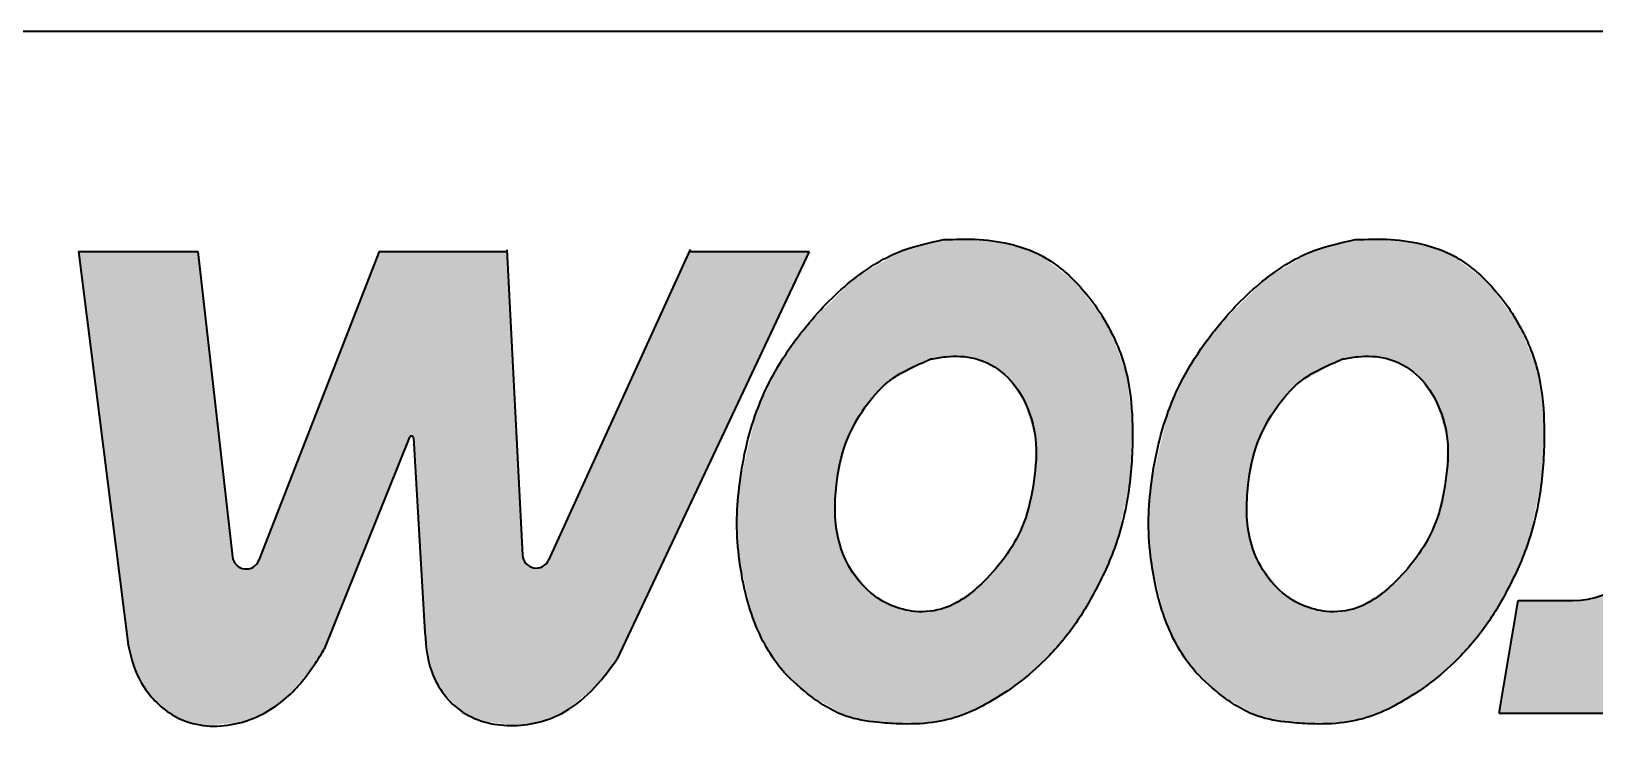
# Model space of a CAD drawing. Extents: x 23 to 417, y 3 to 294.
# Drawn here: x 297.58 to 316.98, y 41.59 to 50.24 of the extents above; entities that cross this region are included whole.
import ezdxf

# ---------------------------------------------------------------- set-up
doc = ezdxf.new("R2010")
doc.units = 0
doc.layers.get('0').update_dxf_attribs({"lineweight": 13})
doc.layers.add('6', color=7, linetype='Continuous', lineweight=13)

# ---------------------------------------------------------------- blocks, each defined once
blk = doc.blocks.new('BLOCK3386')
at = {"color": 6, "lineweight": 5}
for points in [[(317.748, 41.853), (317.723, 43.953), (318.323, 47.523), (317.742, 44.043)], [(317.748, 41.853), (318.323, 47.523), (318.205, 42.132)], [(318.323, 47.523), (318.277, 42.196), (318.205, 42.132)], [(319.674, 47.523), (318.673, 42.659), (318.323, 47.523), (318.277, 42.196)], [(318.984, 43.395), (318.912, 43.148), (319.674, 47.523), (318.673, 42.659)], [(317.748, 41.853), (317.661, 43.781), (317.723, 43.953), (317.696, 43.866)], [(317.748, 41.853), (317.571, 43.622), (317.661, 43.781), (317.62, 43.7)], [(317.454, 43.481), (317.443, 41.774), (317.387, 43.419)], [(317.454, 43.481), (317.45, 41.775), (317.443, 41.774), (317.446, 41.774)], [(317.454, 43.481), (317.457, 41.775), (317.45, 41.775), (317.454, 41.775)], [(317.516, 43.549), (317.457, 41.775), (317.454, 43.481)], [(317.516, 43.549), (317.464, 41.775), (317.457, 41.775), (317.461, 41.775)], [(317.516, 43.549), (317.471, 41.776), (317.464, 41.775), (317.468, 41.776)], [(317.516, 43.549), (317.478, 41.777), (317.471, 41.776), (317.475, 41.777)], [(317.516, 43.549), (317.485, 41.778), (317.478, 41.777), (317.482, 41.778)], [(317.516, 43.549), (317.492, 41.78), (317.485, 41.778), (317.489, 41.779)], [(317.516, 43.549), (317.499, 41.781), (317.492, 41.78), (317.496, 41.78)], [(317.748, 41.853), (317.499, 41.781), (317.571, 43.622), (317.516, 43.549)], [(317.443, 41.774), (317.072, 43.236), (317.238, 43.314), (317.157, 43.271)], [(317.443, 41.774), (317.238, 43.314), (317.387, 43.419), (317.315, 43.363)], [(317.443, 41.774), (315.798, 41.774), (316.713, 43.172), (316.035, 43.172)], [(317.443, 41.774), (316.713, 43.172), (316.895, 43.188), (316.805, 43.176)], [(317.443, 41.774), (316.895, 43.188), (317.072, 43.236), (316.985, 43.208)]]:
    blk.add_solid(points, dxfattribs=at)
blk = doc.blocks.new('BLOCK3387')
at = {"color": 6, "lineweight": 5}
for points in [[(313.319, 45.881), (313.499, 47.515), (313.855, 46.169), (314.011, 47.651)], [(313.855, 46.169), (314.011, 47.651), (314.04, 46.197), (314.453, 47.652)], [(314.04, 46.197), (314.453, 47.652), (314.405, 46.176)], [(314.598, 46.099), (314.405, 46.176), (314.878, 47.585), (314.453, 47.652)], [(314.598, 46.099), (314.878, 47.585), (314.768, 45.978)], [(315.01, 45.654), (314.768, 45.978), (315.186, 47.474), (314.878, 47.585)], [(313.041, 45.574), (312.932, 47.189), (313.319, 45.881), (313.499, 47.515)], [(315.01, 45.654), (315.186, 47.474), (315.153, 45.178)], [(315.272, 42.436), (315.153, 45.178), (315.648, 47.128), (315.186, 47.474)], [(311.998, 42.322), (312.313, 46.581), (312.324, 42.015), (312.902, 47.166)], [(312.324, 42.015), (312.902, 47.166), (312.683, 44.607), (312.8, 45.129)], [(313.041, 45.574), (312.8, 45.129), (312.932, 47.189), (312.902, 47.166)], [(315.648, 47.128), (315.637, 42.866), (315.272, 42.436)], [(316.043, 46.595), (315.918, 43.338), (315.648, 47.128), (315.637, 42.866)], [(311.792, 42.628), (311.979, 46.114), (311.998, 42.322), (312.313, 46.581)], [(316.276, 46.02), (316.172, 43.932), (316.043, 46.595), (315.918, 43.338)], [(311.642, 42.967), (311.691, 45.517), (311.792, 42.628), (311.979, 46.114)], [(316.354, 45.4), (316.327, 44.681), (316.276, 46.02), (316.172, 43.932)], [(311.479, 43.667), (311.484, 44.645), (311.642, 42.967), (311.691, 45.517)], [(315.272, 42.436), (315.009, 44.141), (315.153, 45.178), (315.132, 44.656)], [(311.446, 44.134), (311.475, 44.574), (311.479, 43.667), (311.484, 44.645)], [(312.324, 42.015), (312.683, 44.607), (312.666, 44.253)], [(312.8, 41.737), (312.324, 42.015), (312.714, 43.904), (312.666, 44.253)], [(314.572, 41.906), (314.775, 43.713), (314.942, 42.148), (314.976, 44.061)], [(315.272, 42.436), (314.942, 42.148), (315.009, 44.141), (314.976, 44.061)], [(312.8, 41.737), (312.714, 43.904), (313.185, 41.659), (312.817, 43.636)], [(314.417, 43.321), (314.507, 43.405), (314.572, 41.906), (314.775, 43.713)], [(312.817, 43.636), (313.107, 43.268), (313.185, 41.659), (313.321, 43.13)], [(313.876, 41.657), (314.029, 43.08), (314.242, 41.748), (314.417, 43.321)], [(314.242, 41.748), (314.417, 43.321), (314.572, 41.906)], [(313.185, 41.659), (313.321, 43.13), (313.455, 41.641), (313.653, 43.036)], [(313.653, 43.036), (313.844, 43.038), (313.876, 41.657), (314.029, 43.08)], [(313.455, 41.641), (313.653, 43.036), (313.876, 41.657)]]:
    blk.add_solid(points, dxfattribs=at)
blk = doc.blocks.new('BLOCK3388')
at = {"color": 6, "lineweight": 5}
for points in [[(308.39, 47.515), (308.745, 46.169), (308.901, 47.651), (308.93, 46.197)], [(309.343, 47.652), (308.901, 47.651), (309.295, 46.176), (308.93, 46.197)], [(309.343, 47.652), (309.295, 46.176), (309.768, 47.585), (309.488, 46.099)], [(309.488, 46.099), (309.658, 45.978), (309.768, 47.585), (309.901, 45.654)], [(309.768, 47.585), (309.901, 45.654), (310.076, 47.474), (310.043, 45.178)], [(307.792, 47.166), (307.931, 45.574), (307.822, 47.189), (308.39, 47.515)], [(307.931, 45.574), (308.209, 45.881), (308.39, 47.515), (308.745, 46.169)], [(310.076, 47.474), (310.043, 45.178), (310.162, 42.436), (310.022, 44.656)], [(310.076, 47.474), (310.162, 42.436), (310.538, 47.128)], [(307.214, 42.015), (307.573, 44.607), (307.203, 46.581), (307.792, 47.166)], [(307.573, 44.607), (307.69, 45.129), (307.792, 47.166), (307.931, 45.574)], [(310.162, 42.436), (310.527, 42.866), (310.538, 47.128), (310.808, 43.338)], [(310.538, 47.128), (310.808, 43.338), (310.933, 46.595), (311.062, 43.932)], [(306.869, 46.114), (306.888, 42.322), (307.203, 46.581)], [(307.214, 42.015), (307.203, 46.581), (306.888, 42.322)], [(310.933, 46.595), (311.062, 43.932), (311.166, 46.02), (311.218, 44.681)], [(306.581, 45.517), (306.682, 42.628), (306.869, 46.114), (306.888, 42.322)], [(311.166, 46.02), (311.218, 44.681), (311.244, 45.4)], [(306.374, 44.644), (306.532, 42.967), (306.581, 45.517), (306.682, 42.628)], [(306.365, 44.574), (306.369, 43.667), (306.374, 44.644), (306.532, 42.967)], [(310.162, 42.436), (310.022, 44.656), (309.899, 44.141)], [(306.369, 43.667), (306.365, 44.574), (306.336, 44.134)], [(307.214, 42.015), (307.691, 41.737), (307.573, 44.607), (307.556, 44.253)], [(307.556, 44.253), (307.691, 41.737), (307.604, 43.904)], [(309.665, 43.713), (309.832, 42.148), (309.866, 44.061), (310.162, 42.436)], [(309.866, 44.061), (310.162, 42.436), (309.899, 44.141)], [(307.707, 43.636), (307.604, 43.904), (308.075, 41.659), (307.691, 41.737)], [(309.397, 43.405), (309.463, 41.906), (309.665, 43.713), (309.832, 42.148)], [(307.707, 43.636), (308.075, 41.659), (307.997, 43.268)], [(308.919, 43.08), (309.132, 41.748), (309.308, 43.321), (309.463, 41.906)], [(309.308, 43.321), (309.463, 41.906), (309.397, 43.405)], [(307.997, 43.268), (308.075, 41.659), (308.211, 43.13), (308.345, 41.641)], [(308.211, 43.13), (308.345, 41.641), (308.543, 43.036), (308.766, 41.657)], [(308.734, 43.038), (308.766, 41.657), (308.919, 43.08), (309.132, 41.748)], [(308.543, 43.036), (308.766, 41.657), (308.734, 43.038)]]:
    blk.add_solid(points, dxfattribs=at)
blk = doc.blocks.new('BLOCK3389')
at = {"color": 6, "lineweight": 5}
for points in [[(299.647, 47.506), (298.164, 47.506), (298.854, 42.35), (298.783, 42.62)], [(299.647, 47.506), (298.854, 42.35), (299.262, 41.798), (299.067, 41.978)], [(299.647, 47.506), (299.262, 41.798), (299.735, 41.618), (299.504, 41.669)], [(299.647, 47.506), (299.735, 41.618), (300.077, 43.713)], [(301.898, 47.506), (300.404, 43.671), (300.744, 41.963), (300.452, 41.763)], [(301.898, 47.506), (300.744, 41.963), (301.216, 42.568), (301.106, 42.394)], [(301.898, 47.506), (301.216, 42.568), (302.277, 45.202), (302.275, 45.198)], [(303.481, 47.506), (301.898, 47.506), (302.279, 45.205), (302.277, 45.202)], [(303.481, 47.506), (302.279, 45.205), (302.285, 45.211), (302.282, 45.208)], [(303.481, 47.506), (302.285, 45.211), (302.293, 45.213), (302.289, 45.212)], [(303.481, 47.506), (302.293, 45.213), (302.301, 45.213), (302.297, 45.214)], [(303.481, 47.506), (302.301, 45.213), (302.309, 45.211), (302.305, 45.212)], [(303.481, 47.506), (302.309, 45.211), (302.315, 45.206), (302.312, 45.208)], [(303.481, 47.506), (302.315, 45.206), (302.32, 45.199), (302.318, 45.202)], [(303.481, 47.506), (302.32, 45.199), (302.322, 45.191), (302.321, 45.195)], [(303.481, 47.506), (302.322, 45.191), (302.46, 42.846), (302.322, 45.189)], [(303.481, 47.506), (302.46, 42.846), (302.664, 42.059), (302.549, 42.285)], [(303.481, 47.506), (302.664, 42.059), (302.933, 41.787)], [(302.933, 41.787), (303.14, 41.684), (303.481, 47.506), (303.571, 41.619)], [(303.481, 47.506), (303.571, 41.619), (303.676, 43.744), (303.676, 43.736)], [(305.744, 47.506), (304, 43.674), (304.572, 42.095), (304.198, 41.79)], [(305.744, 47.506), (304.572, 42.095), (307.233, 47.506), (304.85, 42.446)], [(300.188, 41.659), (300.082, 43.686), (299.735, 41.618), (300.077, 43.713)], [(300.188, 41.659), (300.106, 43.635), (300.082, 43.686), (300.092, 43.659)], [(300.452, 41.763), (300.404, 43.671), (300.375, 43.623), (300.391, 43.645)], [(303.858, 41.656), (303.676, 43.736), (303.571, 41.619)], [(303.858, 41.656), (303.688, 43.681), (303.676, 43.736), (303.68, 43.708)], [(303.858, 41.656), (303.718, 43.633), (303.688, 43.681), (303.701, 43.656)], [(304.198, 41.79), (304, 43.674), (303.969, 43.628), (303.986, 43.65)], [(300.188, 41.659), (300.146, 43.595), (300.106, 43.635), (300.124, 43.613)], [(300.188, 41.659), (300.196, 43.57), (300.146, 43.595), (300.17, 43.58)], [(300.452, 41.763), (300.223, 43.564), (300.188, 41.659), (300.196, 43.57)], [(300.452, 41.763), (300.28, 43.566), (300.223, 43.564), (300.252, 43.563)], [(300.452, 41.763), (300.332, 43.586), (300.28, 43.566), (300.307, 43.574)], [(300.452, 41.763), (300.375, 43.623), (300.332, 43.586), (300.355, 43.603)], [(303.858, 41.656), (303.761, 43.597), (303.718, 43.633), (303.738, 43.613)], [(303.858, 41.656), (303.814, 43.578), (303.761, 43.597), (303.787, 43.585)], [(303.858, 41.656), (303.87, 43.576), (303.814, 43.578), (303.842, 43.575)], [(304.198, 41.79), (303.87, 43.576), (303.858, 41.656)], [(304.198, 41.79), (303.924, 43.594), (303.87, 43.576), (303.898, 43.583)], [(304.198, 41.79), (303.969, 43.628), (303.924, 43.594), (303.948, 43.609)]]:
    blk.add_solid(points, dxfattribs=at)
blk = doc.blocks.new('BLOCK3419')
at = {"color": 6, "lineweight": 5}
for points in [[(317.748, 41.853), (318.205, 42.132), (317.742, 44.043), (318.323, 47.523)], [(318.205, 42.132), (318.277, 42.196), (318.323, 47.523), (318.673, 42.659)], [(318.323, 47.523), (318.673, 42.659), (319.674, 47.523), (318.912, 43.148)], [(319.674, 47.523), (318.912, 43.148), (318.984, 43.395)], [(317.748, 41.853), (317.696, 43.866), (317.62, 43.7), (317.661, 43.781)], [(317.748, 41.853), (317.742, 44.043), (317.696, 43.866), (317.723, 43.953)], [(317.748, 41.853), (317.62, 43.7), (317.516, 43.549), (317.571, 43.622)], [(317.454, 43.481), (317.387, 43.419), (317.446, 41.774), (317.443, 41.774)], [(317.454, 43.481), (317.446, 41.774), (317.454, 41.775), (317.45, 41.775)], [(317.516, 43.549), (317.454, 43.481), (317.461, 41.775), (317.457, 41.775)], [(317.454, 43.481), (317.454, 41.775), (317.457, 41.775)], [(317.516, 43.549), (317.461, 41.775), (317.468, 41.776), (317.464, 41.775)], [(317.516, 43.549), (317.468, 41.776), (317.475, 41.777), (317.471, 41.776)], [(317.516, 43.549), (317.475, 41.777), (317.482, 41.778), (317.478, 41.777)], [(317.516, 43.549), (317.482, 41.778), (317.489, 41.779), (317.485, 41.778)], [(317.516, 43.549), (317.489, 41.779), (317.496, 41.78), (317.492, 41.78)], [(317.516, 43.549), (317.496, 41.78), (317.499, 41.781)], [(317.748, 41.853), (317.516, 43.549), (317.499, 41.781)], [(317.443, 41.774), (317.238, 43.314), (317.072, 43.236), (317.157, 43.271)], [(317.443, 41.774), (317.387, 43.419), (317.238, 43.314), (317.315, 43.363)], [(317.443, 41.774), (316.713, 43.172), (315.798, 41.774), (316.035, 43.172)], [(317.443, 41.774), (316.895, 43.188), (316.713, 43.172), (316.805, 43.176)], [(317.443, 41.774), (317.072, 43.236), (316.895, 43.188), (316.985, 43.208)]]:
    blk.add_solid(points, dxfattribs=at)
blk = doc.blocks.new('BLOCK3420')
at = {"color": 6, "lineweight": 5}
for points in [[(313.319, 45.881), (313.499, 47.515), (313.855, 46.169), (314.011, 47.651)], [(313.855, 46.169), (314.011, 47.651), (314.04, 46.197), (314.453, 47.652)], [(314.04, 46.197), (314.453, 47.652), (314.405, 46.176)], [(314.598, 46.099), (314.405, 46.176), (314.878, 47.585), (314.453, 47.652)], [(314.598, 46.099), (314.878, 47.585), (314.768, 45.978)], [(315.01, 45.654), (314.768, 45.978), (315.186, 47.474), (314.878, 47.585)], [(313.041, 45.574), (312.932, 47.189), (313.319, 45.881), (313.499, 47.515)], [(315.01, 45.654), (315.186, 47.474), (315.153, 45.178)], [(315.272, 42.436), (315.153, 45.178), (315.648, 47.128), (315.186, 47.474)], [(311.998, 42.322), (312.313, 46.581), (312.324, 42.015), (312.902, 47.166)], [(312.324, 42.015), (312.902, 47.166), (312.683, 44.607), (312.8, 45.129)], [(313.041, 45.574), (312.8, 45.129), (312.932, 47.189), (312.902, 47.166)], [(315.648, 47.128), (315.637, 42.866), (315.272, 42.436)], [(316.043, 46.595), (315.918, 43.338), (315.648, 47.128), (315.637, 42.866)], [(311.792, 42.628), (311.979, 46.114), (311.998, 42.322), (312.313, 46.581)], [(316.276, 46.02), (316.172, 43.932), (316.043, 46.595), (315.918, 43.338)], [(311.642, 42.967), (311.691, 45.517), (311.792, 42.628), (311.979, 46.114)], [(316.354, 45.4), (316.327, 44.681), (316.276, 46.02), (316.172, 43.932)], [(311.479, 43.667), (311.484, 44.645), (311.642, 42.967), (311.691, 45.517)], [(315.272, 42.436), (315.009, 44.141), (315.153, 45.178), (315.132, 44.656)], [(311.446, 44.134), (311.475, 44.574), (311.479, 43.667), (311.484, 44.645)], [(312.324, 42.015), (312.683, 44.607), (312.666, 44.253)], [(312.8, 41.737), (312.324, 42.015), (312.714, 43.904), (312.666, 44.253)], [(314.572, 41.906), (314.775, 43.713), (314.942, 42.148), (314.976, 44.061)], [(315.272, 42.436), (314.942, 42.148), (315.009, 44.141), (314.976, 44.061)], [(312.8, 41.737), (312.714, 43.904), (313.185, 41.659), (312.817, 43.636)], [(314.417, 43.321), (314.507, 43.405), (314.572, 41.906), (314.775, 43.713)], [(312.817, 43.636), (313.107, 43.268), (313.185, 41.659), (313.321, 43.13)], [(313.876, 41.657), (314.029, 43.08), (314.242, 41.748), (314.417, 43.321)], [(314.242, 41.748), (314.417, 43.321), (314.572, 41.906)], [(313.185, 41.659), (313.321, 43.13), (313.455, 41.641), (313.653, 43.036)], [(313.653, 43.036), (313.844, 43.038), (313.876, 41.657), (314.029, 43.08)], [(313.455, 41.641), (313.653, 43.036), (313.876, 41.657)]]:
    blk.add_solid(points, dxfattribs=at)
blk = doc.blocks.new('BLOCK3421')
at = {"color": 6, "lineweight": 5}
for points in [[(308.39, 47.515), (308.745, 46.169), (308.901, 47.651), (308.93, 46.197)], [(309.343, 47.652), (308.901, 47.651), (309.295, 46.176), (308.93, 46.197)], [(309.343, 47.652), (309.295, 46.176), (309.768, 47.585), (309.488, 46.099)], [(309.488, 46.099), (309.658, 45.978), (309.768, 47.585), (309.901, 45.654)], [(309.768, 47.585), (309.901, 45.654), (310.076, 47.474), (310.043, 45.178)], [(307.792, 47.166), (307.931, 45.574), (307.822, 47.189), (308.39, 47.515)], [(307.931, 45.574), (308.209, 45.881), (308.39, 47.515), (308.745, 46.169)], [(310.076, 47.474), (310.043, 45.178), (310.162, 42.436), (310.022, 44.656)], [(310.076, 47.474), (310.162, 42.436), (310.538, 47.128)], [(307.214, 42.015), (307.573, 44.607), (307.203, 46.581), (307.792, 47.166)], [(307.573, 44.607), (307.69, 45.129), (307.792, 47.166), (307.931, 45.574)], [(310.162, 42.436), (310.527, 42.866), (310.538, 47.128), (310.808, 43.338)], [(310.538, 47.128), (310.808, 43.338), (310.933, 46.595), (311.062, 43.932)], [(306.869, 46.114), (306.888, 42.322), (307.203, 46.581)], [(307.214, 42.015), (307.203, 46.581), (306.888, 42.322)], [(310.933, 46.595), (311.062, 43.932), (311.166, 46.02), (311.218, 44.681)], [(306.581, 45.517), (306.682, 42.628), (306.869, 46.114), (306.888, 42.322)], [(311.166, 46.02), (311.218, 44.681), (311.244, 45.4)], [(306.374, 44.644), (306.532, 42.967), (306.581, 45.517), (306.682, 42.628)], [(306.365, 44.574), (306.369, 43.667), (306.374, 44.644), (306.532, 42.967)], [(310.162, 42.436), (310.022, 44.656), (309.899, 44.141)], [(306.369, 43.667), (306.365, 44.574), (306.336, 44.134)], [(307.214, 42.015), (307.691, 41.737), (307.573, 44.607), (307.556, 44.253)], [(307.556, 44.253), (307.691, 41.737), (307.604, 43.904)], [(309.665, 43.713), (309.832, 42.148), (309.866, 44.061), (310.162, 42.436)], [(309.866, 44.061), (310.162, 42.436), (309.899, 44.141)], [(307.707, 43.636), (307.604, 43.904), (308.075, 41.659), (307.691, 41.737)], [(309.397, 43.405), (309.463, 41.906), (309.665, 43.713), (309.832, 42.148)], [(307.707, 43.636), (308.075, 41.659), (307.997, 43.268)], [(308.919, 43.08), (309.132, 41.748), (309.308, 43.321), (309.463, 41.906)], [(309.308, 43.321), (309.463, 41.906), (309.397, 43.405)], [(307.997, 43.268), (308.075, 41.659), (308.211, 43.13), (308.345, 41.641)], [(308.211, 43.13), (308.345, 41.641), (308.543, 43.036), (308.766, 41.657)], [(308.734, 43.038), (308.766, 41.657), (308.919, 43.08), (309.132, 41.748)], [(308.543, 43.036), (308.766, 41.657), (308.734, 43.038)]]:
    blk.add_solid(points, dxfattribs=at)
blk = doc.blocks.new('BLOCK3422')
at = {"color": 6, "lineweight": 5}
for points in [[(299.647, 47.506), (298.783, 42.62), (298.164, 47.506)], [(299.647, 47.506), (299.067, 41.978), (298.783, 42.62), (298.854, 42.35)], [(299.647, 47.506), (299.504, 41.669), (299.067, 41.978), (299.262, 41.798)], [(299.647, 47.506), (300.077, 43.713), (299.504, 41.669), (299.735, 41.618)], [(301.898, 47.506), (300.744, 41.963), (300.404, 43.671), (300.452, 41.763)], [(301.898, 47.506), (301.216, 42.568), (300.744, 41.963), (301.106, 42.394)], [(301.898, 47.506), (302.277, 45.202), (301.216, 42.568), (302.275, 45.198)], [(303.481, 47.506), (302.279, 45.205), (301.898, 47.506), (302.277, 45.202)], [(303.481, 47.506), (302.285, 45.211), (302.279, 45.205), (302.282, 45.208)], [(303.481, 47.506), (302.293, 45.213), (302.285, 45.211), (302.289, 45.212)], [(303.481, 47.506), (302.301, 45.213), (302.293, 45.213), (302.297, 45.214)], [(303.481, 47.506), (302.309, 45.211), (302.301, 45.213), (302.305, 45.212)], [(303.481, 47.506), (302.315, 45.206), (302.309, 45.211), (302.312, 45.208)], [(303.481, 47.506), (302.32, 45.199), (302.315, 45.206), (302.318, 45.202)], [(303.481, 47.506), (302.322, 45.191), (302.32, 45.199), (302.321, 45.195)], [(303.481, 47.506), (302.46, 42.846), (302.322, 45.191), (302.322, 45.189)], [(303.481, 47.506), (302.664, 42.059), (302.46, 42.846), (302.549, 42.285)], [(303.481, 47.506), (303.14, 41.684), (302.664, 42.059), (302.933, 41.787)], [(303.571, 41.619), (303.14, 41.684), (303.676, 43.744), (303.481, 47.506)], [(305.744, 47.506), (304.572, 42.095), (304, 43.674), (304.198, 41.79)], [(305.744, 47.506), (307.233, 47.506), (304.572, 42.095), (304.85, 42.446)], [(300.188, 41.659), (299.735, 41.618), (300.082, 43.686), (300.077, 43.713)], [(300.188, 41.659), (300.082, 43.686), (300.106, 43.635), (300.092, 43.659)], [(300.452, 41.763), (300.375, 43.623), (300.404, 43.671), (300.391, 43.645)], [(303.571, 41.619), (303.676, 43.744), (303.676, 43.736)], [(303.858, 41.656), (303.571, 41.619), (303.68, 43.708), (303.676, 43.736)], [(303.858, 41.656), (303.68, 43.708), (303.701, 43.656), (303.688, 43.681)], [(304.198, 41.79), (303.986, 43.65), (304, 43.674)], [(300.188, 41.659), (300.106, 43.635), (300.146, 43.595), (300.124, 43.613)], [(300.188, 41.659), (300.146, 43.595), (300.196, 43.57), (300.17, 43.58)], [(300.452, 41.763), (300.188, 41.659), (300.223, 43.564), (300.196, 43.57)], [(300.452, 41.763), (300.223, 43.564), (300.28, 43.566), (300.252, 43.563)], [(300.452, 41.763), (300.28, 43.566), (300.332, 43.586), (300.307, 43.574)], [(300.452, 41.763), (300.332, 43.586), (300.375, 43.623), (300.355, 43.603)], [(303.858, 41.656), (303.701, 43.656), (303.738, 43.613), (303.718, 43.633)], [(303.858, 41.656), (303.738, 43.613), (303.787, 43.585), (303.761, 43.597)], [(303.858, 41.656), (303.787, 43.585), (303.842, 43.575), (303.814, 43.578)], [(303.858, 41.656), (303.842, 43.575), (303.87, 43.576)], [(304.198, 41.79), (303.858, 41.656), (303.898, 43.583), (303.87, 43.576)], [(304.198, 41.79), (303.898, 43.583), (303.948, 43.609), (303.924, 43.594)], [(304.198, 41.79), (303.948, 43.609), (303.986, 43.65), (303.969, 43.628)]]:
    blk.add_solid(points, dxfattribs=at)

msp = doc.modelspace()

# ---------------------------------------------------------------- linework, layer by layer
at = {"color": 7, "lineweight": 35}
msp.add_line((30.2375, 50.2375), (409.7625, 50.2375), dxfattribs=at)
at = {"layer": '6', "color": 6, "lineweight": 35, "ltscale": 0.123114}
msp.add_line((298.1642, 47.5055), (298.7834, 42.62), dxfattribs=at)
msp.add_line((298.1642, 47.5055), (298.7834, 42.62), dxfattribs=at)
at = {"layer": '6', "color": 6, "lineweight": 35, "ltscale": 0.037067}
msp.add_line((298.1642, 47.5055), (299.6468, 47.5055), dxfattribs=at)
msp.add_line((298.1642, 47.5055), (299.6468, 47.5055), dxfattribs=at)
at = {"layer": '6', "color": 6, "lineweight": 35, "ltscale": 0.095413}
msp.add_line((299.6468, 47.5055), (300.0767, 43.7133), dxfattribs=at)
msp.add_line((299.6468, 47.5055), (300.0767, 43.7133), dxfattribs=at)
at = {"layer": '6', "color": 6, "lineweight": 35, "ltscale": 0.102888}
msp.add_line((301.8976, 47.5055), (300.4035, 43.6708), dxfattribs=at)
msp.add_line((301.8976, 47.5055), (300.4035, 43.6708), dxfattribs=at)
at = {"layer": '6', "color": 6, "lineweight": 35, "ltscale": 0.039584}
msp.add_line((301.8976, 47.5055), (303.481, 47.5055), dxfattribs=at)
msp.add_line((301.8976, 47.5055), (303.481, 47.5055), dxfattribs=at)
at = {"layer": '6', "color": 6, "lineweight": 35, "ltscale": 0.094839}
msp.add_line((303.48, 47.5241), (303.6763, 43.7357), dxfattribs=at)
msp.add_line((303.48, 47.5241), (303.6763, 43.7357), dxfattribs=at)
at = {"layer": '6', "color": 6, "lineweight": 35, "ltscale": 0.105922}
msp.add_line((305.7556, 47.5303), (304.0003, 43.6741), dxfattribs=at)
msp.add_line((305.7556, 47.5303), (304.0003, 43.6741), dxfattribs=at)
at = {"layer": '6', "color": 6, "lineweight": 35, "ltscale": 0.139818}
msp.add_line((307.2329, 47.5055), (304.8505, 42.4456), dxfattribs=at)
msp.add_line((307.2329, 47.5055), (304.8505, 42.4456), dxfattribs=at)
at = {"layer": '6', "color": 6, "lineweight": 35, "ltscale": 0.037213}
msp.add_line((305.7443, 47.5055), (307.2329, 47.5055), dxfattribs=at)
msp.add_line((305.7443, 47.5055), (307.2329, 47.5055), dxfattribs=at)
at = {"layer": '6', "color": 6, "lineweight": 35, "ltscale": 0.070886}
msp.add_line((302.2749, 45.1984), (301.2157, 42.5683), dxfattribs=at)
msp.add_line((302.2749, 45.1984), (301.2157, 42.5683), dxfattribs=at)
at = {"layer": '6', "color": 6, "lineweight": 35, "ltscale": 0.05871}
msp.add_line((302.3216, 45.1908), (302.4595, 42.8465), dxfattribs=at)
msp.add_line((302.3216, 45.1908), (302.4595, 42.8465), dxfattribs=at)
at = {"layer": '6', "color": 6, "lineweight": 35, "ltscale": 0.035437}
msp.add_line((315.7983, 41.7745), (316.0347, 43.1721), dxfattribs=at)
msp.add_line((315.7983, 41.7745), (316.0347, 43.1721), dxfattribs=at)
at = {"layer": '6', "color": 6, "lineweight": 35, "ltscale": 0.016965}
msp.add_line((316.0347, 43.1721), (316.7133, 43.1721), dxfattribs=at)
msp.add_line((316.0347, 43.1721), (316.7133, 43.1721), dxfattribs=at)
at = {"layer": '6', "color": 6, "lineweight": 35, "ltscale": 0.041114}
msp.add_line((315.7983, 41.7745), (317.4428, 41.7745), dxfattribs=at)
msp.add_line((315.7983, 41.7745), (317.4428, 41.7745), dxfattribs=at)
at = {"layer": '6', "color": 6, "lineweight": 35}
for centre, radius, start, end in [((302.2974, 45.1894), 0.0242, 3.36739, 158.06399), ((302.2974, 45.1894), 0.0242, 3.36739, 158.06399), ((316.7133, 44.2148), 1.0427, 270, 350.51377), ((316.7133, 44.2148), 1.0427, 270, 350.51377), ((300.2454, 43.7324), 0.1697, 186.46756, 338.71325), ((300.2454, 43.7324), 0.1697, 186.46756, 338.71325), ((303.8458, 43.7444), 0.1697, 182.96551, 335.52483), ((303.8458, 43.7444), 0.1697, 182.96551, 335.52483)]:
    msp.add_arc(centre, radius, start, end, dxfattribs=at)
for points, knots in [([(308.9013, 47.6507), (308.7277, 47.6138), (308.3276, 47.5285), (307.7344, 47.1605), (307.2445, 46.6576), (306.8386, 46.0984), (306.516, 45.4324), (306.3725, 44.7497), (306.3248, 44.125), (306.367, 43.5824), (306.5026, 42.9534), (306.8001, 42.3728), (307.2324, 41.9842), (307.6293, 41.7233), (308.0351, 41.6589), (308.3947, 41.6341), (308.7529, 41.6408), (309.1338, 41.7335), (309.4882, 41.9122), (309.8377, 42.1386), (310.2001, 42.4571), (310.5384, 42.8524), (310.8318, 43.3619), (311.0999, 43.961), (311.2351, 44.6647), (311.2597, 45.3678), (311.1968, 46.0257), (310.9473, 46.6203), (310.5798, 47.1257), (310.161, 47.4585), (309.7374, 47.6047), (309.3396, 47.6662), (309.0487, 47.656), (308.9013, 47.6507)], [0, 0, 0, 0, 2.1837354, 5.035582, 8.4619051, 10.8264629, 13.5596338, 17.5525439, 19.3685346, 21.2988498, 24.2619488, 27.3021255, 29.1484461, 31.4248979, 33.0437081, 34.1590847, 35.894158, 37.4509854, 38.9615989, 40.7835592, 42.5897206, 44.9143719, 47.1825524, 49.8436643, 52.9980761, 55.9680975, 58.5421488, 61.1017736, 63.8383279, 66.2171067, 67.5689105, 69.341288, 71.1637613, 71.1637613, 71.1637613, 71.1637613]), ([(308.9013, 47.6507), (308.7277, 47.6138), (308.3276, 47.5285), (307.7344, 47.1605), (307.2445, 46.6576), (306.8386, 46.0984), (306.516, 45.4324), (306.3725, 44.7497), (306.3248, 44.125), (306.367, 43.5824), (306.5026, 42.9534), (306.8001, 42.3728), (307.2324, 41.9842), (307.6293, 41.7233), (308.0351, 41.6589), (308.3947, 41.6341), (308.7529, 41.6408), (309.1338, 41.7335), (309.4882, 41.9122), (309.8377, 42.1386), (310.2001, 42.4571), (310.5384, 42.8524), (310.8318, 43.3619), (311.0999, 43.961), (311.2351, 44.6647), (311.2597, 45.3678), (311.1968, 46.0257), (310.9473, 46.6203), (310.5798, 47.1257), (310.161, 47.4585), (309.7374, 47.6047), (309.3396, 47.6662), (309.0487, 47.656), (308.9013, 47.6507)], [0, 0, 0, 0, 2.1837354, 5.035582, 8.4619051, 10.8264629, 13.5596338, 17.5525439, 19.3685346, 21.2988498, 24.2619488, 27.3021255, 29.1484461, 31.4248979, 33.0437081, 34.1590847, 35.894158, 37.4509854, 38.9615989, 40.7835592, 42.5897206, 44.9143719, 47.1825524, 49.8436643, 52.9980761, 55.9680975, 58.5421488, 61.1017736, 63.8383279, 66.2171067, 67.5689105, 69.341288, 71.1637613, 71.1637613, 71.1637613, 71.1637613]), ([(314.0112, 47.6507), (313.8376, 47.6138), (313.4375, 47.5285), (312.8443, 47.1605), (312.3544, 46.6576), (311.9485, 46.0984), (311.6259, 45.4324), (311.4824, 44.7497), (311.4347, 44.125), (311.4769, 43.5824), (311.6125, 42.9534), (311.91, 42.3728), (312.3423, 41.9842), (312.7392, 41.7233), (313.145, 41.6589), (313.5046, 41.6341), (313.8628, 41.6408), (314.2437, 41.7335), (314.5981, 41.9122), (314.9476, 42.1386), (315.31, 42.4571), (315.6483, 42.8524), (315.9417, 43.3619), (316.2098, 43.961), (316.345, 44.6647), (316.3696, 45.3678), (316.3067, 46.0257), (316.0572, 46.6203), (315.6897, 47.1257), (315.2709, 47.4585), (314.8473, 47.6047), (314.4495, 47.6662), (314.1586, 47.656), (314.0112, 47.6507)], [0, 0, 0, 0, 2.1837354, 5.035582, 8.4619051, 10.8264629, 13.5596338, 17.5525439, 19.3685346, 21.2988498, 24.2619488, 27.3021255, 29.1484461, 31.4248979, 33.0437081, 34.1590847, 35.894158, 37.4509854, 38.9615989, 40.7835592, 42.5897206, 44.9143719, 47.1825524, 49.8436643, 52.9980761, 55.9680975, 58.5421488, 61.1017736, 63.8383279, 66.2171067, 67.5689105, 69.341288, 71.1637613, 71.1637613, 71.1637613, 71.1637613]), ([(314.0112, 47.6507), (313.8376, 47.6138), (313.4375, 47.5285), (312.8443, 47.1605), (312.3544, 46.6576), (311.9485, 46.0984), (311.6259, 45.4324), (311.4824, 44.7497), (311.4347, 44.125), (311.4769, 43.5824), (311.6125, 42.9534), (311.91, 42.3728), (312.3423, 41.9842), (312.7392, 41.7233), (313.145, 41.6589), (313.5046, 41.6341), (313.8628, 41.6408), (314.2437, 41.7335), (314.5981, 41.9122), (314.9476, 42.1386), (315.31, 42.4571), (315.6483, 42.8524), (315.9417, 43.3619), (316.2098, 43.961), (316.345, 44.6647), (316.3696, 45.3678), (316.3067, 46.0257), (316.0572, 46.6203), (315.6897, 47.1257), (315.2709, 47.4585), (314.8473, 47.6047), (314.4495, 47.6662), (314.1586, 47.656), (314.0112, 47.6507)], [0, 0, 0, 0, 2.1837354, 5.035582, 8.4619051, 10.8264629, 13.5596338, 17.5525439, 19.3685346, 21.2988498, 24.2619488, 27.3021255, 29.1484461, 31.4248979, 33.0437081, 34.1590847, 35.894158, 37.4509854, 38.9615989, 40.7835592, 42.5897206, 44.9143719, 47.1825524, 49.8436643, 52.9980761, 55.9680975, 58.5421488, 61.1017736, 63.8383279, 66.2171067, 67.5689105, 69.341288, 71.1637613, 71.1637613, 71.1637613, 71.1637613]), ([(308.7453, 46.1694), (308.5553, 46.0885), (308.2365, 45.952), (307.9, 45.5568), (307.6607, 45.1292), (307.5475, 44.5535), (307.542, 43.8787), (307.9091, 43.2465), (308.4666, 43.0004), (308.9986, 43.0616), (309.497, 43.4574), (309.9018, 44.0113), (310.0317, 44.6522), (310.0763, 45.1717), (309.9363, 45.6373), (309.6782, 46.0022), (309.3175, 46.203), (308.9879, 46.2106), (308.8064, 46.1803), (308.7453, 46.1694)], [0, 0, 0, 0, 2.5136931, 4.220079, 6.3078064, 8.5145754, 11.4131777, 14.4983492, 16.9437063, 18.505579, 20.8902239, 24.5621936, 26.7487555, 28.9022276, 30.9495764, 32.6202235, 34.3252327, 35.8331222, 36.6022704, 36.6022704, 36.6022704, 36.6022704]), ([(308.7453, 46.1694), (308.5553, 46.0885), (308.2365, 45.952), (307.9, 45.5568), (307.6607, 45.1292), (307.5475, 44.5535), (307.542, 43.8787), (307.9091, 43.2465), (308.4666, 43.0004), (308.9986, 43.0616), (309.497, 43.4574), (309.9018, 44.0113), (310.0317, 44.6522), (310.0763, 45.1717), (309.9363, 45.6373), (309.6782, 46.0022), (309.3175, 46.203), (308.9879, 46.2106), (308.8064, 46.1803), (308.7453, 46.1694)], [0, 0, 0, 0, 2.5136931, 4.220079, 6.3078064, 8.5145754, 11.4131777, 14.4983492, 16.9437063, 18.505579, 20.8902239, 24.5621936, 26.7487555, 28.9022276, 30.9495764, 32.6202235, 34.3252327, 35.8331222, 36.6022704, 36.6022704, 36.6022704, 36.6022704]), ([(313.8552, 46.1694), (313.6652, 46.0885), (313.3464, 45.952), (313.0099, 45.5568), (312.7706, 45.1292), (312.6574, 44.5535), (312.6519, 43.8787), (313.019, 43.2465), (313.5765, 43.0004), (314.1085, 43.0616), (314.6069, 43.4574), (315.0117, 44.0113), (315.1415, 44.6522), (315.1862, 45.1717), (315.0462, 45.6373), (314.7881, 46.0022), (314.4274, 46.203), (314.0978, 46.2106), (313.9163, 46.1803), (313.8552, 46.1694)], [0, 0, 0, 0, 2.5136931, 4.220079, 6.3078064, 8.5145754, 11.4131777, 14.4983492, 16.9437063, 18.505579, 20.8902239, 24.5621936, 26.7487555, 28.9022276, 30.9495764, 32.6202235, 34.3252327, 35.8331222, 36.6022704, 36.6022704, 36.6022704, 36.6022704]), ([(313.8552, 46.1694), (313.6652, 46.0885), (313.3464, 45.952), (313.0099, 45.5568), (312.7706, 45.1292), (312.6574, 44.5535), (312.6519, 43.8787), (313.019, 43.2465), (313.5765, 43.0004), (314.1085, 43.0616), (314.6069, 43.4574), (315.0117, 44.0113), (315.1415, 44.6522), (315.1862, 45.1717), (315.0462, 45.6373), (314.7881, 46.0022), (314.4274, 46.203), (314.0978, 46.2106), (313.9163, 46.1803), (313.8552, 46.1694)], [0, 0, 0, 0, 2.5136931, 4.220079, 6.3078064, 8.5145754, 11.4131777, 14.4983492, 16.9437063, 18.505579, 20.8902239, 24.5621936, 26.7487555, 28.9022276, 30.9495764, 32.6202235, 34.3252327, 35.8331222, 36.6022704, 36.6022704, 36.6022704, 36.6022704]), ([(302.4595, 42.8465), (302.4721, 42.6553), (302.4984, 42.2528), (302.8996, 41.7117), (303.5717, 41.5653), (304.1714, 41.7252), (304.577, 42.0765), (304.7653, 42.3229), (304.8505, 42.4456)], [0, 0, 0, 0, 2.3439673, 4.9367156, 7.6577425, 10.3378614, 12.3287877, 14.1756034, 14.1756034, 14.1756034, 14.1756034]), ([(302.4595, 42.8465), (302.4721, 42.6553), (302.4984, 42.2528), (302.8996, 41.7117), (303.5717, 41.5653), (304.1714, 41.7252), (304.577, 42.0765), (304.7653, 42.3229), (304.8505, 42.4456)], [0, 0, 0, 0, 2.3439673, 4.9367156, 7.6577425, 10.3378614, 12.3287877, 14.1756034, 14.1756034, 14.1756034, 14.1756034]), ([(298.7834, 42.62), (298.8033, 42.529), (298.8538, 42.2977), (299.0632, 41.9295), (299.5286, 41.5883), (300.1903, 41.6018), (300.7536, 41.9179), (301.0444, 42.292), (301.1803, 42.5095), (301.2157, 42.5683)], [0, 0, 0, 0, 1.1495102, 2.9208277, 5.1247188, 7.9441507, 10.5589469, 12.8787238, 13.7276065, 13.7276065, 13.7276065, 13.7276065]), ([(298.7834, 42.62), (298.8033, 42.529), (298.8538, 42.2977), (299.0632, 41.9295), (299.5286, 41.5883), (300.1903, 41.6018), (300.7536, 41.9179), (301.0444, 42.292), (301.1803, 42.5095), (301.2157, 42.5683)], [0, 0, 0, 0, 1.1495102, 2.9208277, 5.1247188, 7.9441507, 10.5589469, 12.8787238, 13.7276065, 13.7276065, 13.7276065, 13.7276065])]:
    msp.add_open_spline(points, degree=3, knots=knots, dxfattribs=at)

# ---------------------------------------------------------------- block references
at = {"lineweight": 0}
for name in ['BLOCK3388', 'BLOCK3421', 'BLOCK3387', 'BLOCK3420', 'BLOCK3389', 'BLOCK3422', 'BLOCK3386', 'BLOCK3419']:
    msp.add_blockref(name, (0, 0), dxfattribs=at)

doc.saveas('drawing.dxf')
